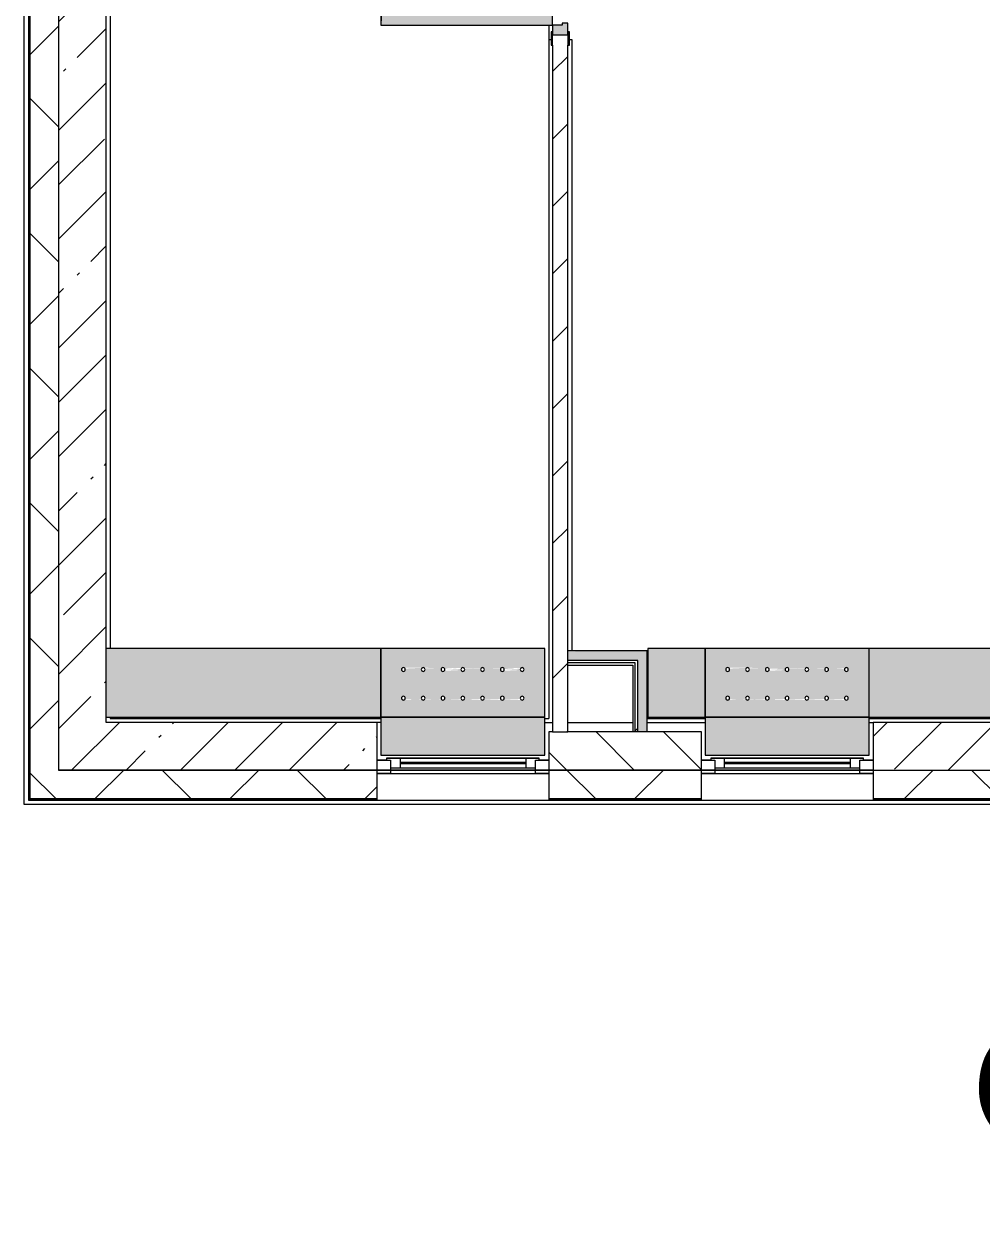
# Model space of a CAD drawing. Header units: millimetres. Extents: x 54725 to 263872, y -8553 to 29614.
# Drawn here: x 226042 to 231062, y -2542 to 3810 of the extents above; entities that cross this region are included whole.
import ezdxf

# ---------------------------------------------------------------- set-up
doc = ezdxf.new("R2010")
doc.units = ezdxf.units.MM
for name, color, linetype, lineweight, true_color in [('A-DOOR-3', 7, 'Continuous', 5, 0xaaaaaa), ('A-DOOR-4', 7, 'Continuous', 5, 0xe2e2e2), ('A-DOOR-FRAM-2', 7, 'Continuous', 5, 0xe2e2e2), ('A-DOOR-FRAM-3', 7, 'Continuous', 5, 0xaaaaaa), ('A-FLOR-1', 7, 'Continuous', 5, 0xaaaaaa), ('G-ANNO-TEXT-1', 7, 'Continuous', 9, 0x3c3c3c), ('I-WALL-2', 7, 'Continuous', 9, 0xe7e7e7), ('Знаки-3', 7, 'Continuous', 5, 0xd7cfbf)]:
    doc.layers.add(name, color=color, linetype=linetype, lineweight=lineweight, true_color=true_color)
for name, color, linetype, lineweight in [('A-GLAZ-2', 7, 'Continuous', 5), ('A-WALL', 7, 'Continuous', 9), ('A-WALL-4', 7, 'Continuous', 5), ('I-WALL-3', 7, 'Continuous', 5), ('S-COLS', 7, 'Continuous', 5), ('Знаки', 7, 'Continuous', 5)]:
    doc.layers.add(name, color=color, linetype=linetype, lineweight=lineweight)
doc.styles.add('GOST Common_4', font='GOST_Common.ttf', dxfattribs={"width": 0.9, "height": 1000})
pattern_1 = [(45, (136861.56, 0), (-353.5534, 353.5534), []), (135, (136861.56, 0), (-353.5534, -353.5534), [])]
pattern_2 = [(45, (136861.56, 0), (-285.1231, 285.1231), []), (45, (137146.7, 0), (-285.1231, 285.1231), [504.031, -100.806, 16.764, -84.042])]
pattern_3 = [(45, (136861.56, 0), (-530.33, 530.33), []), (135, (136861.56, 0), (-530.33, -530.33), [])]

# ---------------------------------------------------------------- blocks, each defined once
blk = doc.blocks.new('110_Дверь_СКБ_2Ст - Д-5_п_ Из игровой в коридор-32215844-Общий план 1 этажа с размещением фрагментов 1_10-1_12')
at = {"layer": 'A-DOOR-4'}
for points in [[(-637.5, 53.8), (-637.5, 40), (-587.5, 40), (-587.5, 940), (-637.5, 940), (-637.5, 60)], [(612.5, 57.5), (612.5, 40), (662.5, 42.7), (662.5, 440), (612.5, 440), (612.5, 60)]]:
    blk.add_hatch(color=256, dxfattribs=at).paths.add_polyline_path(points)
h = blk.add_hatch(color=256, dxfattribs=at)
h.paths.add_polyline_path([(-687.5, -40), (-627.5, -40), (-627.5, -10), (-637.5, -10), (-637.5, 40), (-687.5, 40)])
h.paths.add_polyline_path([(652.5, -10), (652.5, -40), (712.5, -40), (712.5, 40), (662.5, 40), (662.5, -10)])
at = {"layer": 'A-DOOR-FRAM-2'}
for points in [[(-742.5, 48), (-742.5, 40), (-672.5, 40), (-672.5, 48), (-712.5, 48)], [(697.5, 48), (697.5, 40), (767.5, 40), (767.5, 48), (712.5, 48)], [(-742.5, -48), (-672.5, -48), (-672.5, -40), (-742.5, -40)], [(697.5, -47.8), (697.8, -48), (767.5, -48), (767.5, -40), (697.5, -40)]]:
    blk.add_hatch(color=256, dxfattribs=at).paths.add_polyline_path(points)
at = {"layer": 'A-DOOR-3'}
for p, q in [((-637.5, 940), (-637.5, 40)), ((-587.5, 940), (-637.5, 940)), ((-587.5, 40), (-587.5, 940)), ((662.5, 440), (612.5, 440)), ((612.5, 440), (612.5, 40)), ((662.5, 40), (662.5, 440)), ((-637.5, 40), (-587.5, 40)), ((612.5, 40), (662.5, 40))]:
    blk.add_line(p, q, dxfattribs=at)
for centre, radius, start, end in [((-637.5, 40), 900, 0, 90), ((662.5, 40), 400, 90, 180)]:
    blk.add_arc(centre, radius, start, end, dxfattribs=at)
at = {"layer": 'A-DOOR-FRAM-3'}
for p, q in [((-672.5, 48), (-742.5, 48)), ((-742.5, 48), (-742.5, 40)), ((-742.5, 40), (-672.5, 40)), ((-637.5, 40), (-687.5, 40)), ((-687.5, 40), (-687.5, -40)), ((-672.5, 40), (-672.5, 48)), ((-637.5, -10), (-637.5, 40)), ((662.5, 40), (662.5, -10)), ((712.5, 40), (662.5, 40)), ((767.5, 48), (697.5, 48)), ((697.5, 48), (697.5, 40)), ((697.5, 40), (767.5, 40)), ((712.5, -40), (712.5, 40)), ((767.5, 40), (767.5, 48)), ((-672.5, -40), (-742.5, -40)), ((-742.5, -40), (-742.5, -48)), ((-742.5, -48), (-672.5, -48)), ((-672.5, -39), (-687.5, -39)), ((-687.5, -39), (-687.5, -40)), ((-687.5, -40), (-627.5, -40)), ((-687.5, -40), (-672.5, -40)), ((-672.5, -40), (-672.5, -39)), ((-672.5, -48), (-672.5, -40)), ((-627.5, -10), (-637.5, -10)), ((-627.5, -40), (-627.5, -10)), ((662.5, -10), (652.5, -10)), ((652.5, -10), (652.5, -40)), ((652.5, -40), (712.5, -40)), ((712.5, -39), (697.5, -39)), ((697.5, -39), (697.5, -40)), ((697.5, -40), (712.5, -40)), ((767.5, -40), (697.5, -40)), ((697.5, -40), (697.5, -48)), ((697.5, -48), (767.5, -48)), ((712.5, -40), (712.5, -39)), ((767.5, -48), (767.5, -40))]:
    blk.add_line(p, q, dxfattribs=at)
blk = doc.blocks.new('120_Окно_СКБ_1Ст - 120_Окно_СКБ_1Ст 900х2500_h_ с форточкой-22876038-Общий план 1 этажа с размещением фрагментов 1_10-1_12')
at = {"layer": 'A-GLAZ-2'}
for p, q in [((-450, -127), (-450, -57)), ((-450, -57), (-380, -57)), ((450, -57), (-450, -57)), ((-380, -57), (-380, -127)), ((380, -127), (380, -57)), ((380, -57), (450, -57)), ((450, -57), (450, -127)), ((-380, -127), (-450, -127)), ((-450, -127), (-400, -127)), ((-380, -127), (-400, -127)), ((-400, -127), (-400, -137)), ((380, -87), (-380, -87)), ((-380, -87), (-380, -127)), ((-330, -137), (-330, -87)), ((-330, -107), (330, -107)), ((330, -117), (-330, -117)), ((330, -137), (330, -87)), ((380, -127), (380, -87)), ((450, -127), (380, -127)), ((400, -127), (380, -127)), ((400, -127), (450, -127)), ((400, -137), (400, -127)), ((-400, -137), (400, -137)), ((400, -137), (-400, -137))]:
    blk.add_line(p, q, dxfattribs=at)
blk = doc.blocks.new('120_Окно_СКБ_1Ст - 120_Окно_СКБ_1Ст 900х2500_h_ с форточкой-V173-Общий план 1 этажа с размещением фрагментов 1_10-1_12')
at = {"layer": 'A-GLAZ-2'}
for p, q in [((-450, -127), (-450, -57)), ((-450, -57), (-380, -57)), ((450, -57), (-450, -57)), ((-380, -57), (-380, -127)), ((380, -127), (380, -57)), ((380, -57), (450, -57)), ((450, -57), (450, -127)), ((-380, -127), (-450, -127)), ((-450, -127), (-400, -127)), ((-380, -127), (-400, -127)), ((-400, -127), (-400, -137)), ((380, -87), (-380, -87)), ((-380, -87), (-380, -127)), ((-330, -137), (-330, -87)), ((-330, -107), (330, -107)), ((330, -117), (-330, -117)), ((330, -137), (330, -87)), ((380, -127), (380, -87)), ((450, -127), (380, -127)), ((400, -127), (380, -127)), ((400, -127), (450, -127)), ((400, -137), (400, -127)), ((-400, -137), (400, -137)), ((400, -137), (-400, -137))]:
    blk.add_line(p, q, dxfattribs=at)
blk = doc.blocks.new('BSC_Колонна _Прямоугольная - 250х900-V178-Общий план 1 этажа с размещением фрагментов 1_10-1_12')
at = {"layer": 'S-COLS'}
h = blk.add_hatch(dxfattribs=at)
h.set_pattern_fill('FP_124', color=256, style=0, pattern_type=2)
h.set_pattern_definition([(45, (-94080, -25), (-285.1231, 285.1231), []), (45, (-93794.88, -25), (-285.1231, 285.1231), [504.031, -100.806, 16.764, -84.042])])
h.paths.add_polyline_path([(420.9, -125), (450, -125), (450, 125), (-450, 125), (-450, -125), (-103.5, -125)])
for p, q in [((450, 125), (-450, 125)), ((-450, 125), (-450, -125)), ((450, -125), (450, 125)), ((-450, -125), (450, -125))]:
    blk.add_line(p, q, dxfattribs=at)
blk = doc.blocks.new('Зашивка радиатора_ с перфорацией М1_1 - Зашивка радиатора_ с перфорацией М1_1-31131234-Общий план 1 этажа с размещением фрагментов 1_10-1_12')
at = {"layer": 'Знаки-3'}
blk.add_hatch(color=256, dxfattribs=at).paths.add_polyline_path([(430, 380), (-430, 380), (-430, 180), (430, 180), (430, 207.4)])
h = blk.add_hatch(color=256, dxfattribs=at)
h.paths.add_polyline_path([(430.2, 180), (-430, 180), (-430, -179.9), (430, -179.7), (430, -179.7), (430, 179.8), (430.2, 179.9)])
h.paths.add_polyline_path([(-136.7, 90.4), (320.9, 85.4), (320.9, 75.4), (312.2, 70.4), (303.6, 75.4), (303.8, 85.7), (302.2, 89), (217.2, 85.4), (217.2, 75.4), (208.5, 70.4), (199.8, 75.4), (199.8, 85.4), (198.5, 89), (113.4, 85.4), (113.4, 75.4), (104.7, 70.4), (96.1, 75.4), (96.1, 85.4), (94.7, 89), (9.7, 85.4), (9.7, 75.4), (1, 70.4), (-7.7, 75.4), (-7.7, 85.4), (-8.7, 89), (-94.1, 85.4), (-94.1, 75.4), (-102.8, 70.4), (-111.4, 75.4), (-111.4, 85.4), (-112.4, 89), (-197.8, 85.4), (-197.8, 75.4), (-206.5, 70.4), (-215.2, 75.4), (-215.2, 85.4), (-216.2, 89), (-301.6, 85.4), (-301.6, 75.4), (-310.3, 70.4), (-318.9, 75.4), (-318.9, 85.4), (-310.3, 90.4), (-307.7, 90), (-206.5, 90.4)])
h.paths.add_polyline_path([(-300.6, -67.1), (-300.6, -72.2), (-216.2, -67.1)])
h.paths.add_polyline_path([(10.7, -67.1), (10.7, -72.2), (95.1, -67.1)])
h.paths.add_polyline_path([(309.7, -60), (319.3, -62.6), (321.9, -72.2), (314.8, -79.3), (309.7, -79.3), (-318.9, -74.6), (-318.9, -64.6), (-310.3, -59.6), (-301.6, -64.6), (-300.6, -67.1), (-213.6, -62.6), (-203.9, -60), (-196.8, -67.1), (-199.4, -76.7), (-196.5, -78.3), (-111.4, -74.6), (-111.4, -64.6), (-102.8, -59.6), (-94.1, -64.6), (-94.1, -74.6), (-92.8, -78.3), (-7.7, -74.6), (-7.7, -64.6), (1, -59.6), (9.7, -64.6), (11, -67), (97.7, -62.6), (107.3, -60), (114.4, -67.1), (111.8, -76.7), (114.4, -78.3), (199.8, -74.6), (199.8, -64.6), (208.5, -59.6), (217.2, -64.6), (217.2, -74.6), (218.2, -78.3), (303.3, -74), (303.6, -64.6), (307.2, -61)])
h.paths.add_polyline_path([(-216.2, -72.2), (-303.2, -76.7), (-300.3, -78.3), (-215.2, -74.6)])
h.paths.add_polyline_path([(95.1, -72.2), (10.7, -78.3), (96.1, -74.6)])
at = {"layer": 'Знаки'}
for p, q in [((430, 380), (-430, 380)), ((-430, 380), (-430, 180)), ((430, 180), (430, 380)), ((-430, 180), (430, 180)), ((430.2, 180), (-430, 180)), ((-430, 180), (-430, -179.9)), ((430.2, -179.9), (430.2, 180)), ((-430, -179.9), (430.2, -179.9))]:
    blk.add_line(p, q, dxfattribs=at)
for centre, start, end in [((-310.3, 80.4), 180, 0), ((-310.3, 80.4), 0, 180), ((-206.5, 80.4), 0, 180), ((-206.5, 80.4), 180, 360), ((-102.8, 80.4), 0, 180), ((-102.8, 80.4), 180, 0), ((1, 80.4), 0, 180), ((1, 80.4), 180, 0), ((104.7, 80.4), 0, 180), ((104.7, 80.4), 180, 360), ((208.5, 80.4), 0, 180), ((208.5, 80.4), 180, 0), ((312.2, 80.4), 0, 180), ((312.2, 80.4), 180, 0), ((-310.3, -69.6), 0, 180), ((-206.5, -69.6), 0, 180), ((-102.8, -69.6), 0, 180), ((1, -69.6), 0, 180), ((104.7, -69.6), 0, 180), ((208.5, -69.6), 0, 180), ((312.2, -69.6), 0, 180), ((-310.3, -69.6), 180, 0), ((-206.5, -69.6), 180, 0), ((-102.8, -69.6), 180, 0), ((1, -69.6), 180, 0), ((104.7, -69.6), 180, 0), ((208.5, -69.6), 180, 0), ((312.2, -69.6), 180, 0)]:
    blk.add_arc(centre, 10, start, end, dxfattribs=at)
blk = doc.blocks.new('Зашивка радиатора_ с перфорацией М1_1 - Зашивка радиатора_ с перфорацией М1_1-V273-Общий план 1 этажа с размещением фрагментов 1_10-1_12')
at = {"layer": 'Знаки-3'}
blk.add_hatch(color=256, dxfattribs=at).paths.add_polyline_path([(430, 380), (-430, 380), (-427.8, 180), (430, 180), (430, 207.4)])
h = blk.add_hatch(color=256, dxfattribs=at)
h.paths.add_polyline_path([(-427.8, 180), (-427.8, -179.9), (430, -179.7), (430, -179.7), (430, 179.8), (430, 180), (-272.1, 180)])
h.paths.add_polyline_path([(1, 90.4), (320.9, 85.4), (320.9, 75.4), (312.2, 70.4), (303.6, 75.4), (303.8, 85.7), (302.2, 89), (217.2, 85.4), (217.2, 75.4), (208.5, 70.4), (199.8, 75.4), (199.8, 85.4), (198.5, 89), (113.4, 85.4), (113.4, 75.4), (104.7, 70.4), (96.1, 75.4), (96.1, 85.4), (94.7, 89), (9.7, 85.4), (9.7, 75.4), (1, 70.4), (-7.7, 75.4), (-7.7, 85.4), (-9.9, 89), (-94.1, 85.4), (-94.1, 75.4), (-102.8, 70.4), (-111.4, 75.4), (-111.4, 85.4), (-112.4, 89), (-197.8, 85.4), (-197.8, 75.4), (-206.5, 70.4), (-215.2, 75.4), (-215.2, 85.4), (-216.2, 89), (-301.6, 85.4), (-301.6, 75.4), (-310.3, 70.4), (-318.9, 75.4), (-318.9, 85.4), (-310.3, 90.4), (-272.1, 90), (-9.9, 90.4)])
h.paths.add_polyline_path([(10.7, -67.1), (10.7, -72.2), (95.1, -67.1)])
h.paths.add_polyline_path([(309.7, -60), (319.3, -62.6), (321.9, -72.2), (314.8, -79.3), (309.7, -79.3), (-318.9, -74.6), (-318.9, -64.6), (-310.3, -59.6), (-301.6, -64.6), (-301.6, -74.6), (-300.3, -78.3), (-215.2, -74.6), (-215.2, -64.6), (-206.5, -59.6), (-197.8, -64.6), (-199.1, -76.3), (-196.5, -78.3), (-111.4, -74.6), (-111.4, -64.6), (-102.8, -59.6), (-94.1, -64.6), (-94.1, -74.6), (-92.8, -78.3), (-7.7, -74.6), (-7.7, -64.6), (1, -59.6), (9.7, -64.6), (11, -67), (97.7, -62.6), (107.3, -60), (114.4, -67.1), (111.8, -76.7), (114.4, -78.3), (199.8, -74.6), (199.8, -64.6), (208.5, -59.6), (217.2, -64.6), (217.2, -74.6), (218.2, -78.3), (303.3, -74), (303.6, -64.6), (307.2, -61)])
h.paths.add_polyline_path([(10.7, -72.2), (10.7, -78.3), (96.1, -74.6), (94.7, -72.2)])
at = {"layer": 'Знаки'}
for p, q in [((430, 380), (-430, 380)), ((-430, 380), (-430, 180)), ((430, 180), (430, 380)), ((-430, 180), (430, 180)), ((430.2, 180), (-430, 180)), ((-430, 180), (-430, -179.9)), ((430.2, -179.9), (430.2, 180)), ((-430, -179.9), (430.2, -179.9))]:
    blk.add_line(p, q, dxfattribs=at)
for centre, start, end in [((-310.3, 80.4), 180, 0), ((-310.3, 80.4), 0, 180), ((-206.5, 80.4), 0, 180), ((-206.5, 80.4), 180, 360), ((-102.8, 80.4), 0, 180), ((-102.8, 80.4), 180, 0), ((1, 80.4), 0, 180), ((1, 80.4), 180, 0), ((104.7, 80.4), 0, 180), ((104.7, 80.4), 180, 360), ((208.5, 80.4), 0, 180), ((208.5, 80.4), 180, 0), ((312.2, 80.4), 0, 180), ((312.2, 80.4), 180, 0), ((-310.3, -69.6), 0, 180), ((-206.5, -69.6), 0, 180), ((-102.8, -69.6), 0, 180), ((1, -69.6), 0, 180), ((104.7, -69.6), 0, 180), ((208.5, -69.6), 0, 180), ((312.2, -69.6), 0, 180), ((-310.3, -69.6), 180, 0), ((-206.5, -69.6), 180, 0), ((-102.8, -69.6), 180, 0), ((1, -69.6), 180, 0), ((104.7, -69.6), 180, 0), ((208.5, -69.6), 180, 0), ((312.2, -69.6), 180, 0)]:
    blk.add_arc(centre, 10, start, end, dxfattribs=at)
blk = doc.blocks.new('Зашивка без перфорации М3_2_1 - М3_2_1-31134930-Общий план 1 этажа с размещением фрагментов 1_10-1_12')
at = {"layer": 'Знаки-3'}
blk.add_hatch(color=256, dxfattribs=at).paths.add_polyline_path([(-129.8, 180), (-430, 180), (-430, -179.9), (-129.8, -176.3), (-129.8, 63.1)])
at = {"layer": 'Знаки'}
for p, q in [((-129.8, 180), (-430, 180)), ((-430, 180), (-430, -179.9)), ((-129.8, -179.9), (-129.8, 180)), ((-430, -179.9), (-129.8, -179.9))]:
    blk.add_line(p, q, dxfattribs=at)
blk = doc.blocks.new('Зашивка_ торцевая панель - Зашивка_ торцевая панель Т2-31135790-Общий план 1 этажа с размещением фрагментов 1_10-1_12')
at = {"layer": 'Знаки-3'}
blk.add_hatch(color=256, dxfattribs=at).paths.add_polyline_path([(-430, -160), (-426.2, -160), (-430, -43)])
blk = doc.blocks.new('Зашивка без перфорации М3_2_1 - М3_2_2-31135864-Общий план 1 этажа с размещением фрагментов 1_10-1_12')
at = {"layer": 'Знаки-3'}
blk.add_hatch(color=256, dxfattribs=at).paths.add_polyline_path([(-132.9, 180), (-430, 180), (-430, -179.9), (760.2, -179.9), (760.2, 180), (391.5, 180)])
at = {"layer": 'Знаки'}
for p, q in [((760.2, 180), (-430, 180)), ((-430, 180), (-430, -179.9)), ((760.2, -179.9), (760.2, 180)), ((-430, -179.9), (760.2, -179.9))]:
    blk.add_line(p, q, dxfattribs=at)
blk = doc.blocks.new('Зашивка без перфорации М3_2_1 - М3_2_17-32617514-Общий план 1 этажа с размещением фрагментов 1_10-1_12')
at = {"layer": 'Знаки-3'}
blk.add_hatch(color=256, dxfattribs=at).paths.add_polyline_path([(1010, 180), (-430, 180), (-430, -179.9), (1010, -179.9), (1010, -43.6)])
at = {"layer": 'Знаки'}
for p, q in [((1010, 180), (-430, 180)), ((-430, 180), (-430, -179.9)), ((-430, -179.9), (1010, -179.9))]:
    blk.add_line(p, q, dxfattribs=at)
blk = doc.blocks.new('Зашивка_ торцевая панель - Зашивка_ торцевая панель Т2-V316-Общий план 1 этажа с размещением фрагментов 1_10-1_12')
at = {"layer": 'Знаки'}
blk.add_line((-430, -160), (-406, -160), dxfattribs=at)

msp = doc.modelspace()

# ---------------------------------------------------------------- hatches: boundary and pattern name
at = {"layer": 'A-WALL-4'}
h = msp.add_hatch(dxfattribs=at)
h.set_pattern_fill('FP_84', color=256, style=0, pattern_type=2)
h.set_pattern_definition(pattern_1)
h.paths.add_polyline_path([(226221.6, -100), (226221.6, 7500), (226121.6, 7500), (226118.5, 7650), (226071.6, 7650), (226071.6, -100), (226118.5, -100)])
h = msp.add_hatch(dxfattribs=at)
h.set_pattern_fill('FP_62', color=256, style=0, pattern_type=2)
h.set_pattern_definition([(135, (136861.56, 0), (-176.7767, -176.7767), [])])
h.paths.add_polyline_path([(260591.6, -100), (260591.6, 100), (260391.6, 100), (260391.6, -100)])
h.paths.add_polyline_path([(228791.6, -100), (229591.6, -100), (229591.6, 100), (228791.6, 100), (228791.6, -68.4)])
h.paths.add_polyline_path([(231641.6, -100), (231641.6, 100), (231391.6, 100), (231391.6, -100)])
h.paths.add_polyline_path([(233984.5, -100), (234966.6, -100), (234966.6, 100), (233966.6, 100), (233966.6, -100)])
h.paths.add_polyline_path([(257991.6, -100), (258091.6, -100), (258091.6, 100), (257991.6, 100), (257991.6, -11)])
h.paths.add_polyline_path([(237691.6, -100), (238591.6, -100), (238591.6, 100), (237691.6, 100), (237691.6, 82.2)])
h.paths.add_polyline_path([(239741.6, -100), (239741.6, 100), (239491.6, 100), (239491.6, -100)])
h.paths.add_polyline_path([(242041.6, -100), (243091.6, -100), (243091.6, 100), (242041.6, 100), (242041.6, -27.9)])
h.paths.add_polyline_path([(256191.6, -100), (256191.6, 100), (255691.6, 100), (255691.6, -100), (256009.4, -100)])
h.paths.add_polyline_path([(246531.6, -100), (246691.6, -100), (246691.6, 100), (246341.6, 100), (246341.6, -100), (246516.6, -100)])
h.paths.add_polyline_path([(253387.4, -100), (253891.6, -100), (253891.6, 100), (252841.6, 100), (252841.6, -100), (252863, -100)])
h.paths.add_polyline_path([(247591.6, -100), (248491.6, -100), (248491.6, 100), (247591.6, 100), (247591.6, -55)])
h.paths.add_polyline_path([(250541.6, -100), (250541.6, 100), (250291.6, 100), (250291.6, -100)])
h = msp.add_hatch(dxfattribs=at)
h.set_pattern_fill('FP_84', color=256, style=0, pattern_type=2)
h.set_pattern_definition(pattern_1)
h.paths.add_polyline_path([(226071.6, -250), (227891.6, -250), (227891.6, -100), (226071.6, -100)])
h.paths.add_polyline_path([(258091.6, -250), (258091.6, -100), (257091.6, -100), (257091.6, -250), (257582.6, -250)])
h.paths.add_polyline_path([(261941.6, -250), (261941.6, -100), (260391.6, -100), (260391.6, -250), (261938.7, -250)])
h.paths.add_polyline_path([(256191.6, -250), (256191.6, -100), (254791.6, -100), (254791.6, -250), (255485, -250)])
h.paths.add_polyline_path([(252841.6, -250), (253891.6, -250), (253891.6, -100), (252841.6, -100), (252841.6, -210)])
h.paths.add_polyline_path([(248491.6, -250), (248491.6, -100), (247591.6, -100), (247591.6, -250)])
h.paths.add_polyline_path([(250541.6, -250), (250541.6, -100), (249391.6, -100), (249391.6, -250)])
h.paths.add_polyline_path([(246341.6, -250), (246691.6, -250), (246691.6, -100), (246341.6, -100), (246341.6, -210)])
h.paths.add_polyline_path([(230491.6, -250), (231641.6, -250), (231641.6, -100), (230491.6, -100), (230491.6, -210)])
h.paths.add_polyline_path([(239741.6, -250), (239741.6, -100), (237691.6, -100), (237691.6, -250), (238704.1, -250)])
h.paths.add_polyline_path([(236791.6, -250), (236791.6, -100), (235891.6, -100), (235891.6, -250), (236606.5, -250)])
h.paths.add_polyline_path([(242041.6, -250), (243091.6, -250), (243091.6, -100), (242041.6, -100), (242041.6, -210)])
h.paths.add_polyline_path([(233941.6, -250), (234991.6, -250), (234991.6, -100), (233941.6, -100), (233941.6, -210)])
h.paths.add_polyline_path([(243991.6, -250), (244891.6, -250), (244891.6, -100), (243991.6, -100), (243991.6, -210)])
h.paths.add_polyline_path([(229591.6, -250), (229591.6, -100), (228791.6, -100), (228791.6, -250)])
at = {"layer": 'I-WALL-2'}
for points in [[(228891.6, 475), (229307.6, 475), (229306.1, 525), (228891.6, 521), (228891.6, 487.1)], [(229257.6, 100), (229307.6, 100), (229306.6, 475), (229257.6, 475), (229257.6, 142)]]:
    msp.add_hatch(color=256, dxfattribs=at).paths.add_polyline_path(points)
at = {"layer": 'I-WALL-3'}
h = msp.add_hatch(dxfattribs=at)
h.set_pattern_fill('FP_82', color=256, style=0, pattern_type=2)
h.set_pattern_definition([(45, (136861.56, 0), (-176.7767, 176.7767), [])])
h.paths.add_polyline_path([(228811.6, 100), (228891.6, 100), (228891.6, 3755), (228811.6, 3755), (228811.6, 130)])
h.paths.add_polyline_path([(228811.6, 5155), (228891.6, 5160), (228891.6, 10400), (228811.6, 10400), (228811.6, 5180)])
h = msp.add_hatch(dxfattribs=at)
h.set_pattern_fill('FP_61', color=256, style=0, pattern_type=2)
h.set_pattern_definition(pattern_2)
h.paths.add_polyline_path([(226471.6, 150), (226471.6, 7700), (226221.6, 7700), (226221.6, 150), (226346.3, 150)])
h = msp.add_hatch(dxfattribs=at)
h.set_pattern_fill('FP_190', color=256, style=0, pattern_type=2)
h.set_pattern_definition(pattern_3)
h.paths.add_polyline_path([(229232.6, 100), (229245.1, 100), (229245.1, 450), (229232.6, 450), (229232.6, 137.6)])
h = msp.add_hatch(dxfattribs=at)
h.set_pattern_fill('FP_190', color=256, style=0, pattern_type=2)
h.set_pattern_definition(pattern_3)
h.paths.add_polyline_path([(229245.1, 100), (229257.6, 100), (229255.8, 462.5), (229245.1, 459.4), (229245.1, 139.8)])
h = msp.add_hatch(dxfattribs=at)
h.set_pattern_fill('FP_61', color=256, style=0, pattern_type=2)
h.set_pattern_definition(pattern_2)
h.paths.add_polyline_path([(227891.6, -100), (227891.6, 150), (226221.6, 150), (226221.6, -100), (227691.7, -100)])

# ---------------------------------------------------------------- linework, layer by layer
at = {"layer": 'A-FLOR-1'}
for p, q in [((226491.6, 8181.1), (226491.6, 537.4)), ((228791.6, 3805), (228791.6, 170)), ((228791.6, 3730), (228803.6, 3730)), ((228899.6, 3730), (228911.6, 3730)), ((228911.6, 3730), (228911.6, 525)), ((226491.6, 177.4), (226491.6, 170)), ((226491.6, 170), (227911.6, 170)), ((228771.6, 170), (228791.6, 170)), ((229307.6, 170), (229611.6, 170)), ((230471.6, 170), (231659.9, 170))]:
    msp.add_line(p, q, dxfattribs=at)
at = {"layer": 'A-WALL'}
for p, q in [((226068.6, 7650), (226068.6, -253)), ((226071.6, 7650), (226071.6, -250)), ((229257.6, 475), (228891.6, 475)), ((229245.1, 462.5), (228891.6, 462.5)), ((229245.1, 100), (229245.1, 462.5)), ((229257.6, 100), (229257.6, 475)), ((228811.6, 100), (228891.6, 100)), ((228791.6, -100), (229591.6, -100)), ((229591.6, -100), (228791.6, -100)), ((226068.6, -253), (227891.6, -253)), ((226071.6, -250), (227891.6, -250)), ((228791.6, -250), (229591.6, -250)), ((228791.6, -253), (229591.6, -253)), ((230491.6, -250), (231641.6, -250)), ((230491.6, -253), (231641.6, -253))]:
    msp.add_line(p, q, dxfattribs=at)
at = {"layer": 'A-WALL-4'}
for p, q in [((226041.6, -280), (226041.6, 7650)), ((226063.6, 7492), (226063.6, -258)), ((228811.6, 100), (228791.6, 100)), ((228791.6, 100), (228791.6, -258)), ((229591.6, 100), (228891.6, 100)), ((229591.6, -258), (229591.6, 100)), ((228791.6, -100), (226221.6, -100)), ((227891.6, -258), (227891.6, -100)), ((229591.6, -100), (230491.6, -100)), ((230491.6, -100), (230491.6, -258)), ((244891.6, -280), (226041.6, -280)), ((226063.6, -258), (234991.6, -258))]:
    msp.add_line(p, q, dxfattribs=at)
at = {"layer": 'I-WALL-3'}
for p, q in [((226471.6, 150), (226471.6, 8151.1)), ((226221.6, 7700), (226221.6, -100)), ((228811.6, 3700), (228811.6, 100)), ((228891.6, 100), (228891.6, 3700)), ((229307.6, 525), (228891.6, 525)), ((229307.6, 100), (229307.6, 525)), ((228891.6, 450), (229232.6, 450)), ((229232.6, 450), (229232.6, 100)), ((227911.6, 150), (226471.6, 150)), ((227891.6, -100), (227891.6, 150)), ((228771.6, 150), (228811.6, 150)), ((228891.6, 150), (229232.6, 150)), ((229307.6, 150), (229611.6, 150)), ((230471.6, 150), (230491.6, 150)), ((226221.6, -100), (228791.6, -100)), ((230491.6, -100), (229591.6, -100))]:
    msp.add_line(p, q, dxfattribs=at)

# ---------------------------------------------------------------- block references
at = {"layer": 'A-DOOR-3', "rotation": 89.99999999999991}
msp.add_blockref('110_Дверь_СКБ_2Ст - Д-5_п_ Из игровой в коридор-32215844-Общий план 1 этажа с размещением фрагментов 1_10-1_12', (228851.6, 4442.5), dxfattribs=at)
at = {"layer": 'A-GLAZ-2', "rotation": 180}
for name, p in [('120_Окно_СКБ_1Ст - 120_Окно_СКБ_1Ст 900х2500_h_ с форточкой-22876038-Общий план 1 этажа с размещением фрагментов 1_10-1_12', (228341.6, -175)), ('120_Окно_СКБ_1Ст - 120_Окно_СКБ_1Ст 900х2500_h_ с форточкой-V173-Общий план 1 этажа с размещением фрагментов 1_10-1_12', (230041.6, -175))]:
    msp.add_blockref(name, p, dxfattribs=at)
at = {"layer": 'S-COLS'}
msp.add_blockref('BSC_Колонна _Прямоугольная - 250х900-V178-Общий план 1 этажа с размещением фрагментов 1_10-1_12', (230941.6, 25), dxfattribs=at)
at = {"layer": 'Знаки', "rotation": 180}
for name, p in [('Зашивка без перфорации М3_2_1 - М3_2_17-32617514-Общий план 1 этажа с размещением фрагментов 1_10-1_12', (227481.6, 357.4)), ('Зашивка радиатора_ с перфорацией М1_1 - Зашивка радиатора_ с перфорацией М1_1-31131234-Общий план 1 этажа с размещением фрагментов 1_10-1_12', (228341.6, 357.4)), ('Зашивка без перфорации М3_2_1 - М3_2_1-31134930-Общий план 1 этажа с размещением фрагментов 1_10-1_12', (229181.6, 357.4)), ('Зашивка радиатора_ с перфорацией М1_1 - Зашивка радиатора_ с перфорацией М1_1-V273-Общий план 1 этажа с размещением фрагментов 1_10-1_12', (230041.6, 357.4)), ('Зашивка без перфорации М3_2_1 - М3_2_2-31135864-Общий план 1 этажа с размещением фрагментов 1_10-1_12', (231229.6, 357.4))]:
    msp.add_blockref(name, p, dxfattribs=at)
at = {"layer": 'Знаки'}
for name, p in [('Зашивка_ торцевая панель - Зашивка_ торцевая панель Т2-31135790-Общий план 1 этажа с размещением фрагментов 1_10-1_12', (229737.6, 337.4)), ('Зашивка_ торцевая панель - Зашивка_ торцевая панель Т2-V316-Общий план 1 этажа с размещением фрагментов 1_10-1_12', (226922.6, 337.4))]:
    msp.add_blockref(name, p, dxfattribs=at)

# ---------------------------------------------------------------- texts
at = {"layer": 'G-ANNO-TEXT-1', "insert": (230996.3, -1270.3), "char_height": 1000, "width": 7070.884, "attachment_point": 1, "style": 'GOST Common_4'}
msp.add_mtext('Фрагмент', dxfattribs=at)

doc.saveas('drawing.dxf')
